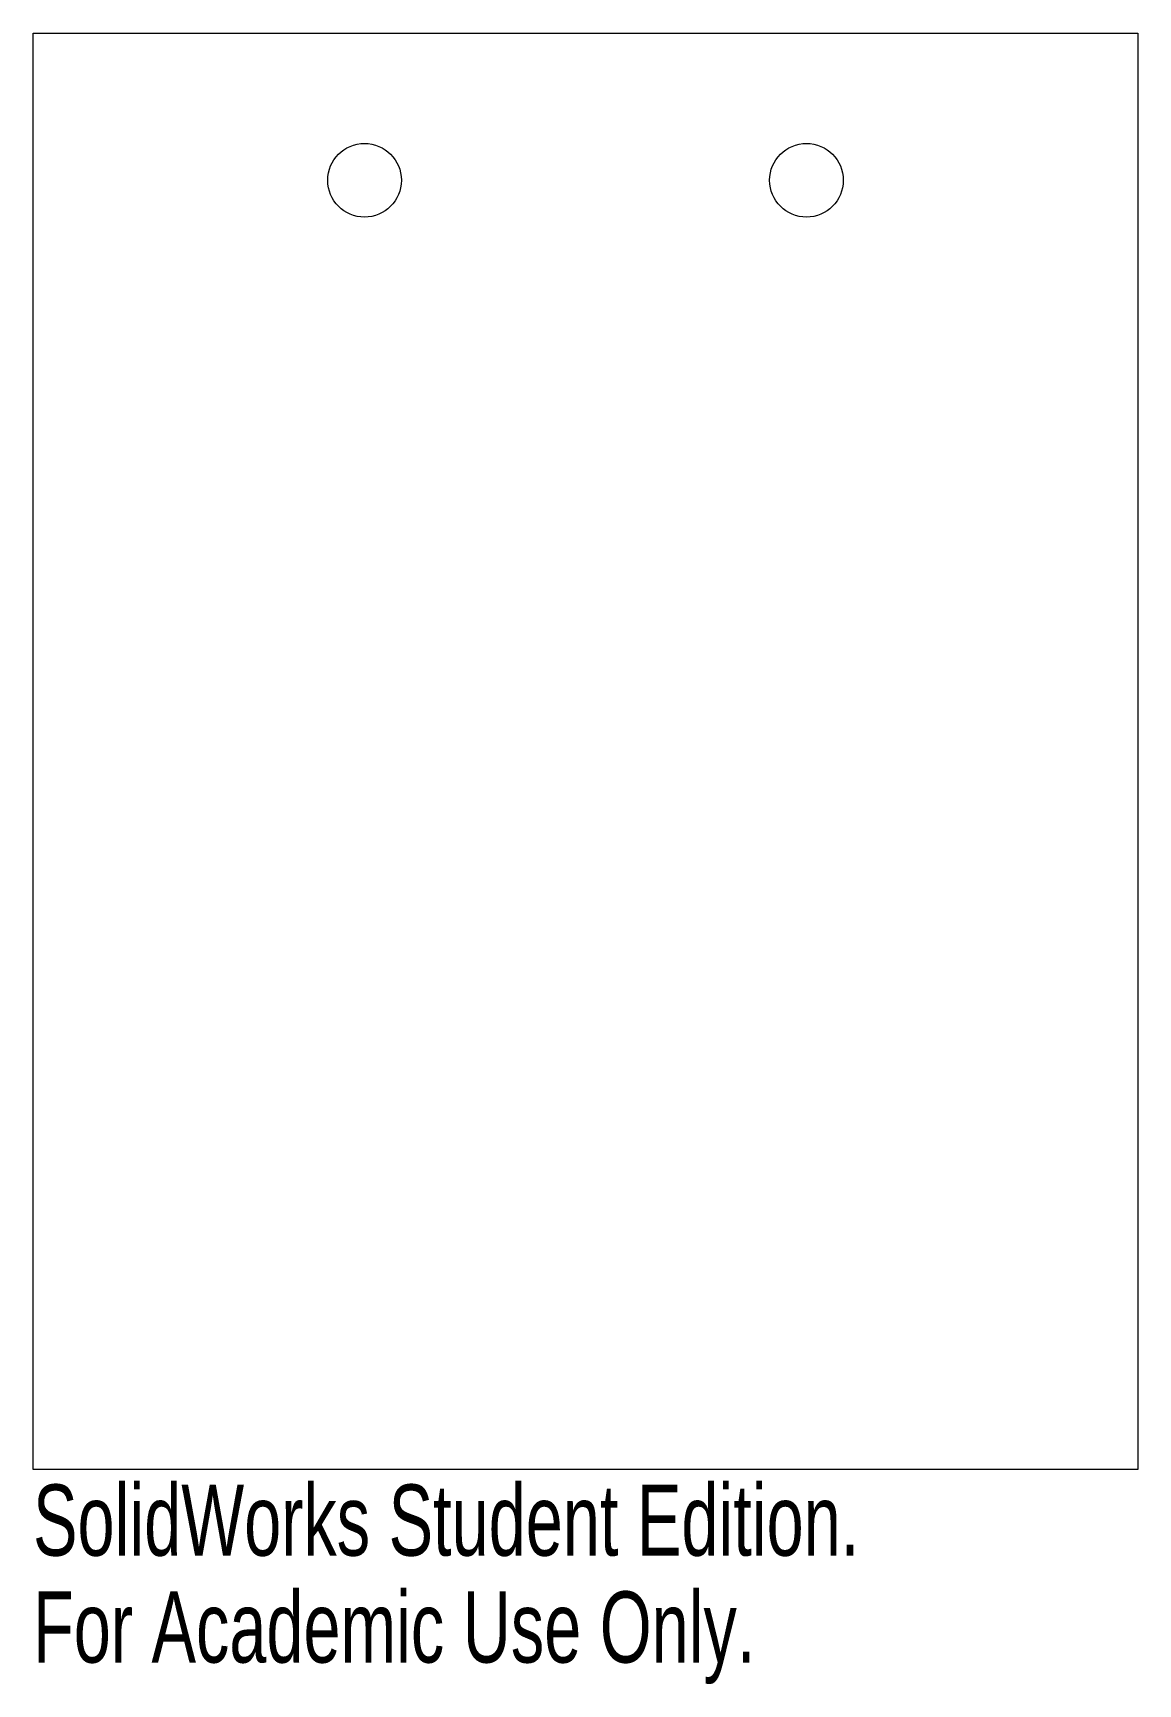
# Model space of a CAD drawing. Header units: millimetres. Extents: x 0 to 75, y -87 to 25.
import ezdxf

# ---------------------------------------------------------------- set-up
doc = ezdxf.new("R2010")
doc.units = ezdxf.units.MM
doc.styles.add('SLDTEXTSTYLE0', font='TXT', dxfattribs={"width": 0.7})

msp = doc.modelspace()

# ---------------------------------------------------------------- linework, layer by layer
at = {"color": 7, "linetype": 'Continuous', "lineweight": 15}
for p, q in [((0, 25), (75, 25)), ((0, -72.56), (0, 25)), ((75, 25), (75, -72.56)), ((75, -72.56), (0, -72.56))]:
    msp.add_line(p, q, dxfattribs=at)
for centre in [(22.5, 15), (52.5, 15)]:
    msp.add_circle(centre, 2.5, dxfattribs=at)

# ---------------------------------------------------------------- texts
at = {"color": 7, "linetype": 'Continuous', "char_height": 4.8336, "attachment_point": 1, "style": 'SLDTEXTSTYLE0'}
for s, insert in [('SolidWorks Student Edition.', (0, -73.57)), ('For Academic Use Only.', (0, -80.83))]:
    msp.add_mtext(s, dxfattribs=dict(at, insert=insert))

doc.saveas('drawing.dxf')
